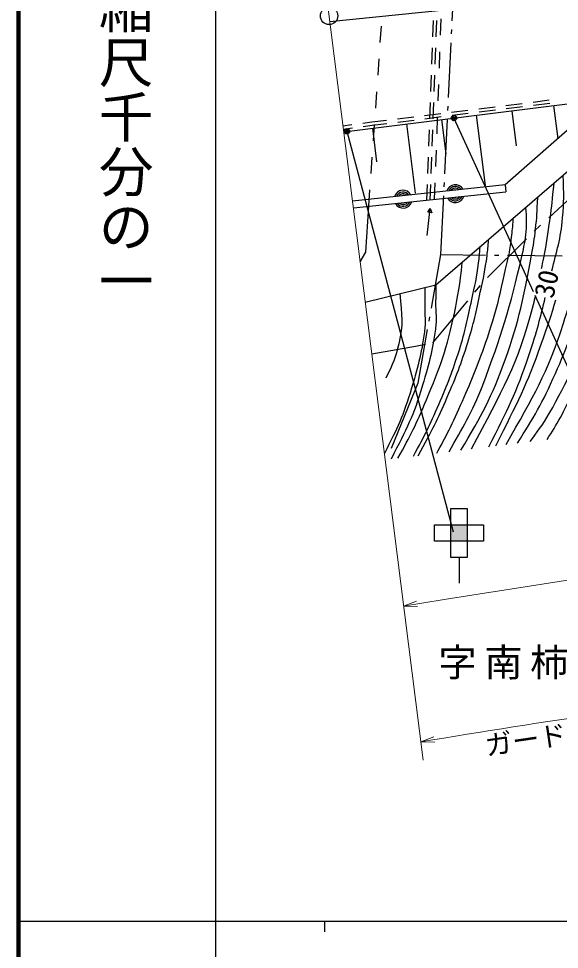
# Model space of a CAD drawing. Units: millimetres, scale not verified. Extents: x 40000 to 680000, y 20000 to 380000.
# Drawn here: x 40000 to 89475, y 202409 to 287474 of the extents above; entities that cross this region are included whole.
import ezdxf
from ezdxf.enums import TextEntityAlignment as Align

# ---------------------------------------------------------------- set-up
doc = ezdxf.new("R2010")
doc.units = ezdxf.units.MM
doc.header["$LTSCALE"] = 1000
doc.header["$PDMODE"] = 32
doc.header["$PDSIZE"] = 500
for name, color, linetype, lineweight in [('M-BGD', 7, 'Continuous', 25), ('M-BGD-HTXT', 7, 'Continuous', 13), ('M-BMK-ROW', 30, 'Continuous', 25), ('M-BMK-SRVR', 3, 'Continuous', 25), ('M-STR-HTXT', 7, 'Continuous', 13), ('M-STR-STR1', 1, 'Continuous', 25), ('M-STR-STRC', 7, 'Continuous', 25), ('M-TTL', 2, 'Continuous', 140), ('M-TTL-BAND', 7, 'Continuous', 25)]:
    doc.layers.add(name, color=color, linetype=linetype, lineweight=lineweight)
doc.layers.add('M-BMK-HTXT', color=7, linetype='Continuous')
doc.styles.add('@ＭＳ ゴシック', font='')
doc.styles.add('ＭＳ ゴシック', font='')
doc.styles.get('@ＭＳ ゴシック').set_extended_font_data('@MS Gothic')
doc.styles.get('ＭＳ ゴシック').set_extended_font_data('MS Gothic')

msp = doc.modelspace()

# ---------------------------------------------------------------- hatches: boundary and pattern name
at = {"layer": 'M-STR-STRC'}
msp.add_hatch(color=256, dxfattribs=at).paths.add_polyline_path([(79546, 241215), (81046, 241215), (81046, 239715), (79546, 239715)])

# ---------------------------------------------------------------- linework, layer by layer
at = {"layer": 'M-BGD'}
for p, q in [((79898, 292644), (79638, 287270)), ((77896, 285803), (77950, 287302)), ((78196, 285813), (78251, 287312)), ((79599, 286471), (79580, 286071)), ((79541, 285272), (79300, 280278)), ((77805, 283304), (77859, 284803)), ((78105, 283315), (78160, 284814)), ((77714, 280806), (77768, 282305)), ((78014, 280817), (78069, 282316)), ((69744, 277139), (93400, 280072)), ((93400, 280072), (84515, 272282)), ((87062, 279853), (88551, 280037)), ((77623, 278308), (77678, 279807)), ((77924, 278318), (77978, 279817)), ((79261, 279479), (79242, 279080)), ((79618, 278935), (81107, 279118)), ((82100, 279241), (83588, 279425)), ((82134, 278943), (83623, 279127)), ((84581, 279547), (86069, 279731)), ((84615, 279249), (86104, 279433)), ((85115, 279045), (85510, 275857)), ((87096, 279555), (88585, 279739)), ((88946, 279520), (89321, 276495)), ((72314, 278033), (73664, 278200)), ((74656, 278322), (76145, 278506)), ((74691, 278024), (76179, 278208)), ((77137, 278628), (78626, 278812)), ((77172, 278330), (78660, 278514)), ((78684, 278248), (79072, 275115)), ((79203, 278281), (78962, 273286)), ((79653, 278637), (81142, 278820)), ((81872, 278643), (82669, 272211)), ((69676, 277674), (70500, 277786)), ((69714, 277376), (70538, 277488)), ((71490, 277921), (72314, 278033)), ((71528, 277623), (72352, 277736)), ((72352, 277736), (73698, 277902)), ((72363, 277464), (72745, 274387)), ((75496, 277852), (76279, 271533)), ((77833, 275820), (77887, 277319)), ((77532, 275809), (77587, 277308)), ((77441, 273311), (77496, 274810)), ((77742, 273322), (77796, 274821)), ((84515, 272282), (70546, 270799)), ((77353, 270886), (77405, 272312)), ((77654, 270918), (77705, 272322)), ((78923, 272487), (78904, 272088)), ((84515, 272282), (84577, 271653)), ((70625, 270171), (84577, 271653)), ((78865, 271289), (78605, 265915)), ((77370, 267650), (77663, 270133)), ((77433, 269782), (77663, 270133)), ((77805, 269738), (77433, 269782)), ((77663, 270133), (77805, 269738)), ((78605, 265915), (77733, 261019)), ((78605, 265915), (82722, 265866)), ((83522, 265857), (83922, 265852)), ((84722, 265843), (89722, 265783)), ((77593, 260232), (77523, 259838)), ((77383, 259050), (76511, 254154)), ((76511, 254154), (74073, 248173))]:
    msp.add_line(p, q, dxfattribs=at)
for points in [[(567698, 286354), (567406, 286326), (559485, 285680), (551566, 285108), (518949, 283527), (492291, 283050), (467642, 283003), (459370, 283072), (434491, 283535), (399683, 284830), (367874, 286674), (367722, 286687), (344103, 288472), (321370, 290075), (297425, 291529), (267941, 292996), (234380, 293881), (223168, 294122), (191054, 294814), (167983, 294695), (138340, 293491), (115693, 291986), (68474, 287177)], [(93400, 280072), (94523, 280092), (94694, 277340), (78179, 263113), (71718, 261530)], [(71249, 265240), (71778, 266131), (72040, 270322)]]:
    msp.add_lwpolyline(points, dxfattribs=at)
for centre, radius, start, end in [((79950, 271483), 812, 28.68274, 163.44301), ((75177, 270976), 812, 28.68274, 163.44301), ((75177, 270976), 650, 34.79852, 157.32722), ((75177, 270976), 488, 45.93121, 146.19453), ((79950, 271483), 650, 34.79852, 157.32722), ((79950, 271483), 488, 45.93121, 146.19453), ((79950, 271483), 325, 80.1205, 112.00524), ((75181, 270970), 812, 208.68274, 343.44301), ((75181, 270970), 650, 214.79852, 337.32722), ((75181, 270970), 488, 225.93121, 326.19453), ((75177, 270976), 325, 80.1205, 112.00524), ((75181, 270970), 325, 260.1205, 292.00524), ((79954, 271477), 812, 208.68274, 343.44301), ((79954, 271477), 650, 214.79852, 337.32722), ((79954, 271477), 488, 225.93121, 326.19453), ((79954, 271477), 325, 260.1205, 292.00524)]:
    msp.add_arc(centre, radius, start, end, dxfattribs=at)
for points, knots in [([(86792, 248821), (87375, 249567), (87963, 250376), (88547, 251391), (90287, 254423), (91084, 256247), (92209, 259556), (93008, 261904), (93074, 263327), (93605, 265749), (94040, 267734), (94283, 268846), (94677, 270840), (94982, 272379), (94925, 273294), (95390, 274793), (95719, 275855), (95937, 276446), (96421, 277447), (96634, 277888), (96707, 278046), (96995, 278562)], [0, 0, 0, 0, 1, 1, 1, 2, 2, 2, 3, 3, 3, 4, 4, 4, 5, 5, 5, 6, 6, 6, 7, 7, 7, 7]), ([(88359, 249018), (89230, 250361), (89904, 251555), (90785, 253486), (91566, 255198), (92038, 256154), (92590, 257953), (93505, 260938), (93800, 262671), (94526, 265707), (95110, 268147), (95349, 269535), (95953, 271970), (96249, 273165), (96286, 273881), (96760, 275017), (97196, 276062), (97450, 276457), (98183, 277543)], [0, 0, 0, 0, 1, 1, 1, 2, 2, 2, 3, 3, 3, 4, 4, 4, 5, 5, 5, 6, 6, 6, 6]), ([(85645, 248677), (87134, 251030), (87893, 252306), (89112, 255043), (90230, 257551), (90697, 259025), (91588, 261623), (92128, 263197), (92451, 264078), (92836, 265697), (93252, 267447), (93421, 268442), (93738, 270212), (93931, 271290), (94048, 271893), (94192, 272978), (94407, 274608), (94412, 275182), (94503, 277175)], [0, 0, 0, 0, 1, 1, 1, 2, 2, 2, 3, 3, 3, 4, 4, 4, 5, 5, 5, 6, 6, 6, 6]), ([(84608, 248547), (87155, 253076), (88323, 254946), (89843, 259645), (90607, 262006), (90966, 263354), (91515, 265774), (91736, 266751), (91875, 267303), (91953, 268302), (92064, 269719), (91940, 270521), (92026, 271939), (92106, 273265), (92158, 273717), (92353, 275324)], [0, 0, 0, 0, 1, 1, 1, 2, 2, 2, 3, 3, 3, 4, 4, 4, 5, 5, 5, 5]), ([(88775, 264416), (89230, 266225), (89602, 267327), (89768, 269272), (89897, 270777), (89903, 271362), (89817, 273139)], [0, 0, 0, 0, 1, 1, 1, 2, 2, 2, 2]), ([(87843, 264624), (87904, 264925), (87968, 265246), (88039, 265600), (88315, 266983), (88428, 267767), (88617, 269165), (88789, 270433), (88833, 270855), (88984, 272422)], [0, 0, 0, 0, 1, 1, 1, 2, 2, 2, 3, 3, 3, 3]), ([(80468, 248028), (82391, 251263), (83242, 252795), (84516, 256296), (85834, 259917), (86183, 262080), (86935, 265859), (87117, 266775), (87181, 267296), (87289, 268224), (87420, 269357), (87431, 269749), (87493, 271137)], [0, 0, 0, 0, 1, 1, 1, 2, 2, 2, 3, 3, 3, 4, 4, 4, 4]), ([(79382, 247892), (80585, 250050), (81494, 251455), (82460, 253984), (84177, 258482), (84962, 261086), (86043, 265777), (86243, 266647), (86363, 267139), (86433, 268030), (86500, 268879), (86482, 269205), (86417, 270210)], [0, 0, 0, 0, 1, 1, 1, 2, 2, 2, 3, 3, 3, 4, 4, 4, 4]), ([(85227, 269185), (85163, 268358), (85146, 268135), (85067, 267465), (84994, 266845), (84963, 266642), (84845, 265884)], [0, 0, 0, 0, 1, 1, 1, 2, 2, 2, 2]), ([(76558, 247527), (77898, 250013), (78301, 250734), (79222, 252880), (80044, 254796), (80464, 255891), (81098, 257876), (81660, 259634), (81834, 260660), (82237, 262461), (82526, 263755), (82691, 264484), (82852, 265801), (82922, 266373), (82949, 266569), (83003, 267269)], [0, 0, 0, 0, 1, 1, 1, 2, 2, 2, 3, 3, 3, 4, 4, 4, 5, 5, 5, 5]), ([(76119, 247482), (77198, 249484), (77607, 250257), (78446, 252212), (79268, 254127), (79688, 255222), (80322, 257208), (80884, 258965), (81058, 259992), (81461, 261792), (81751, 263087), (81915, 263816), (82076, 265132), (82146, 265705), (82173, 265901), (82227, 266601)], [0, 0, 0, 0, 1, 1, 1, 2, 2, 2, 3, 3, 3, 4, 4, 4, 5, 5, 5, 5]), ([(78249, 247749), (79031, 249129), (79721, 250501), (80598, 252500), (81497, 254550), (81983, 255710), (82721, 257824), (83793, 260898), (83996, 262063), (84845, 265884)], [0, 0, 0, 0, 1, 1, 1, 2, 2, 2, 3, 3, 3, 3]), ([(74702, 247304), (75866, 249383), (76370, 250393), (77310, 252631), (78566, 255621), (79208, 257356), (79863, 260532), (80235, 262337), (80363, 263013), (80592, 265192)], [0, 0, 0, 0, 1, 1, 1, 2, 2, 2, 3, 3, 3, 3]), ([(77175, 262867), (77155, 261942), (77148, 261702), (77149, 260955), (77149, 260293), (77240, 259919), (77168, 259262), (76926, 257056), (76580, 255841), (75952, 253714), (75201, 251171), (74630, 250009), (73462, 247735)], [0, 0, 0, 0, 1, 1, 1, 2, 2, 2, 3, 3, 3, 4, 4, 4, 4]), ([(78179, 263113), (78158, 262188), (78152, 261948), (78152, 261201), (78152, 260539), (78244, 260165), (78172, 259508), (77930, 257302), (77584, 256087), (76956, 253960), (76126, 251150), (75516, 250026), (74078, 247226)], [0, 0, 0, 0, 1, 1, 1, 2, 2, 2, 3, 3, 3, 4, 4, 4, 4]), ([(74874, 262344), (75056, 260334), (75202, 259505), (74789, 257764), (74484, 256482), (74262, 255935), (73583, 254612)], [0, 0, 0, 0, 1, 1, 1, 2, 2, 2, 2]), ([(81425, 248148), (84273, 253574), (85664, 255762), (87097, 261338), (87174, 261640), (87244, 261918), (87308, 262182)], [0, 0, 0, 0, 1, 1, 1, 2, 2, 2, 2]), ([(83005, 248346), (84757, 251738), (85530, 253233), (86716, 256781), (87400, 258829), (87764, 260251), (88185, 261986)], [0, 0, 0, 0, 1, 1, 1, 2, 2, 2, 2]), ([(83653, 248427), (85709, 252515), (86468, 253915), (87819, 257731), (88380, 259316), (88776, 260502), (89148, 261772)], [0, 0, 0, 0, 1, 1, 1, 2, 2, 2, 2])]:
    msp.add_open_spline(points, degree=3, knots=knots, dxfattribs=at)
at = {"layer": 'M-BGD-HTXT'}
msp.add_line((77008, 219696), (59362, 359226), dxfattribs=at)
at = {"layer": 'M-BMK-ROW'}
for p, q in [((88494, 269269), (92167, 272661)), ((87171, 268048), (87759, 268590)), ((82909, 263825), (86450, 267355)), ((81736, 262461), (82248, 263076)), ((77896, 257851), (81096, 261693)), ((72309, 256853), (76310, 257539)), ((76310, 257539), (77233, 257721))]:
    msp.add_line(p, q, dxfattribs=at)
at = {"layer": 'M-BMK-SRVR'}
msp.add_circle((68405, 287723), 800, dxfattribs=at)
at = {"layer": 'M-STR-HTXT'}
for p, q in [((75220, 233772), (76412, 234224)), ((75220, 233772), (76494, 233731)), ((76795, 221380), (77988, 221831)), ((76795, 221380), (78069, 221337))]:
    msp.add_line(p, q, dxfattribs=at)
for centre, start, end in [((233890, -718171), 85.21861, 99.4631), ((234413, -730738), 97.36485, 99.39973)]:
    msp.add_arc(centre, 965076, start, end, dxfattribs=at)
at = {"layer": 'M-STR-STR1'}
for p, q in [((73090, 285285), (73195, 286781)), ((78603, 285951), (78658, 287451)), ((78495, 282953), (78549, 284452)), ((72880, 282292), (72985, 283789)), ((72670, 279300), (72775, 280796)), ((78387, 279955), (78441, 281454)), ((78278, 276957), (78332, 278456)), ((72460, 276307), (72565, 277803)), ((72250, 273314), (72355, 274811)), ((78170, 273959), (78224, 275458)), ((78061, 270961), (78116, 272460)), ((72040, 270322), (72145, 271818))]:
    msp.add_line(p, q, dxfattribs=at)
at = {"layer": 'M-STR-STRC'}
for p, q in [((79831, 278390), (87069, 262530)), ((70029, 277175), (79756, 240565)), ((87220, 262201), (94890, 245396)), ((79546, 242715), (81046, 242715)), ((79546, 241215), (79546, 242715)), ((81046, 242715), (81046, 241215)), ((78046, 239715), (78046, 241215)), ((78046, 241215), (79546, 241215)), ((79546, 241215), (81046, 241215)), ((79546, 239715), (79546, 241215)), ((81046, 241215), (82546, 241215)), ((81046, 241215), (81046, 239715)), ((82546, 241215), (82546, 239715)), ((79546, 239715), (78046, 239715)), ((79546, 238215), (79546, 239715)), ((81046, 239715), (79546, 239715)), ((82546, 239715), (81046, 239715)), ((81046, 239715), (81046, 238215)), ((81046, 238215), (79546, 238215)), ((80302, 238215), (80302, 235866))]:
    msp.add_line(p, q, dxfattribs=at)
msp.add_lwpolyline([(79546, 241215), (81046, 241215), (81046, 239715), (79546, 239715)], close=True, dxfattribs=at)
for centre, radius in [((79831, 278390), 150), ((79831, 278390), 120), ((79831, 278390), 90), ((79831, 278390), 60), ((79831, 278390), 30), ((70029, 277175), 150), ((70029, 277175), 120), ((70029, 277175), 90), ((70029, 277175), 60), ((70029, 277175), 30)]:
    msp.add_circle(centre, radius, dxfattribs=at)
for p in [(79831, 278390), (70029, 277175)]:
    msp.add_point(p, dxfattribs=at)
at = {"layer": 'M-TTL'}
msp.add_line((40000, 380000), (40000, 20000), dxfattribs=at)
at = {"layer": 'M-TTL-BAND'}
for p, q in [((58000, 370000), (58000, 20000)), ((40000, 205000), (579000, 205000)), ((68000, 205000), (68000, 204000))]:
    msp.add_line(p, q, dxfattribs=at)

# ---------------------------------------------------------------- texts
at = {"layer": 'M-BGD', "style": 'ＭＳ ゴシック'}
msp.add_text('30', height=1833, rotation=77.448, dxfattribs=at).set_placement((89447, 261705), align=Align.BOTTOM_LEFT)
at = {"layer": 'M-BMK-HTXT', "insert": (88899, 227067), "char_height": 2566, "attachment_point": 8, "style": 'ＭＳ ゴシック'}
msp.add_mtext('\\T1.2;字南柿河内', dxfattribs=at)
at = {"layer": 'M-STR-HTXT', "style": 'ＭＳ ゴシック'}
msp.add_text('ガードレール\u3000L=35.0', height=1833, rotation=8.358, dxfattribs=at).set_placement((95253, 221383), align=Align.BOTTOM_CENTER)
at = {"layer": 'M-TTL-BAND', "style": '@ＭＳ ゴシック'}
msp.add_text('縮尺千分の一', height=3666, rotation=270, dxfattribs=at).set_placement((49777, 261030), align=Align.MIDDLE_RIGHT)

doc.saveas('drawing.dxf')
